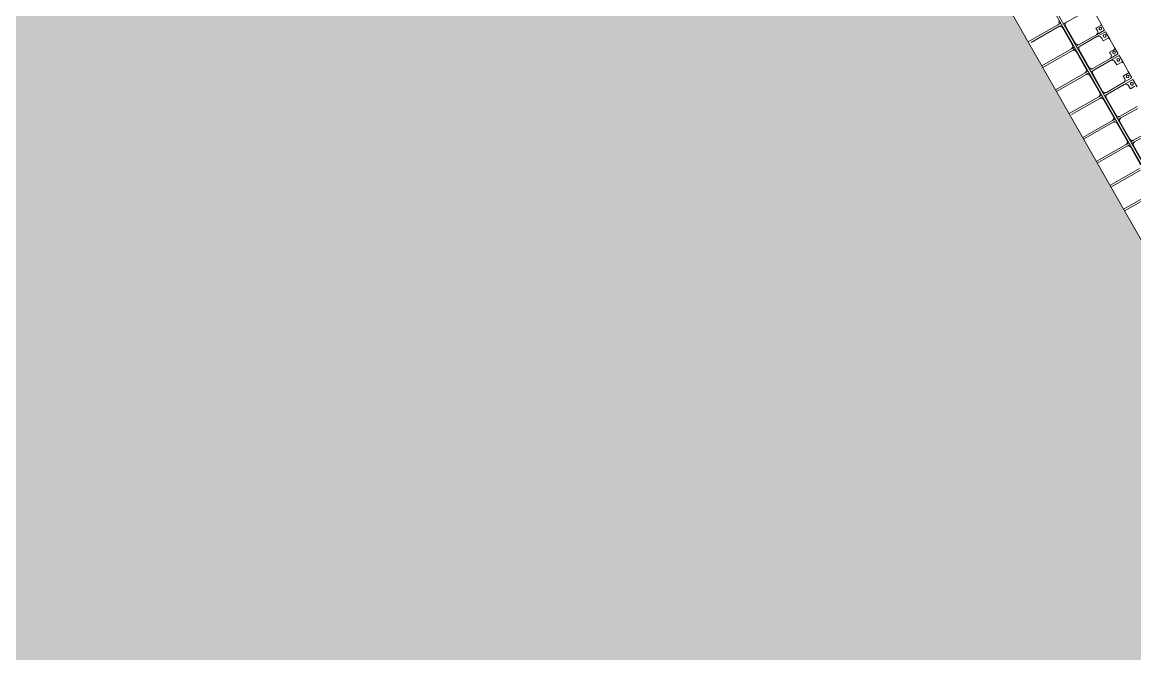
# Model space of a CAD drawing. Header units: millimetres. Extents: x -861324 to 439029, y -308065 to 694685.
# Drawn here: x -151239 to -131041, y 32703 to 44172 of the extents above; entities that cross this region are included whole.
import ezdxf

# ---------------------------------------------------------------- set-up
doc = ezdxf.new("R2010")
doc.units = ezdxf.units.MM
for name, color, linetype, lineweight in [('A-DETL-GENF', 92, 'Continuous', 9), ('A-DETL-THIN', 151, 'Continuous', 9), ('A-GENM', 13, 'Continuous', 9), ('C-TOPO-MINR', 7, 'Continuous', 9), ('S-BEAM', 12, 'Continuous', 9)]:
    doc.layers.add(name, color=color, linetype=linetype, lineweight=lineweight)

# ---------------------------------------------------------------- blocks, each defined once
blk = doc.blocks.new('Dải phao đi lại kèm đỡ invester - DẢI PHAO ĐI LẠI-15551-BỐ TRÍ BÈ PIN HỒ BẢN MÒNG')
at = {"layer": 'A-GENM', "color": 7}
for p, q in [((36588, 1312), (36412, 1312)), ((36618, 1190), (36618, 1282)), ((36882, 1282), (36882, 1190)), ((37088, 1312), (36912, 1312)), ((37118, 1190), (37118, 1282)), ((37382, 1282), (37382, 1190)), ((37588, 1312), (37412, 1312)), ((37618, 1190), (37618, 1282)), ((37882, 1282), (37882, 1190)), ((36258, 1130), (36258, 780)), ((36673, 1190), (36618, 1190)), ((36723, 780), (36723, 1140)), ((36758, 1130), (36758, 780)), ((36882, 1190), (36818, 1190)), ((37173, 1190), (37118, 1190)), ((37223, 780), (37223, 1140)), ((37258, 1130), (37258, 780)), ((37382, 1190), (37318, 1190)), ((37673, 1190), (37618, 1190)), ((37723, 780), (37723, 1140)), ((37758, 1130), (37758, 780)), ((37882, 1190), (37818, 1190)), ((38223, 780), (38223, 1140)), ((38258, 1130), (38258, 780)), ((38723, 780), (38723, 1140)), ((38758, 1130), (38758, 780)), ((36223, 681), (36223, 620)), ((36223, 0), (36223, 620)), ((36258, 721), (36258, 780)), ((36258, 620), (36258, 681)), ((36258, 620), (36258, 41)), ((36308, 730), (36673, 730)), ((36673, 670), (36308, 670)), ((36723, 780), (36723, 721)), ((36723, 681), (36723, 620)), ((36723, 0), (36723, 620)), ((36758, 721), (36758, 780)), ((36758, 620), (36758, 681)), ((36758, 620), (36758, 0)), ((36808, 730), (37173, 730)), ((37173, 670), (36808, 670)), ((37223, 780), (37223, 721)), ((37223, 681), (37223, 620)), ((37223, 0), (37223, 620)), ((37258, 721), (37258, 780)), ((37258, 620), (37258, 681)), ((37258, 620), (37258, 0)), ((37308, 730), (37673, 730)), ((37673, 670), (37308, 670)), ((37723, 780), (37723, 721)), ((37723, 681), (37723, 620)), ((37723, 0), (37723, 620)), ((37758, 721), (37758, 780)), ((37758, 620), (37758, 681)), ((37758, 620), (37758, 31)), ((37808, 730), (38173, 730)), ((38173, 670), (37808, 670)), ((38223, 780), (38223, 721)), ((38223, 681), (38223, 620)), ((38223, 0), (38223, 620)), ((38258, 721), (38258, 780)), ((38258, 620), (38258, 681)), ((38258, 620), (38258, 0)), ((38308, 730), (38673, 730)), ((38673, 670), (38308, 670)), ((38723, 780), (38723, 721)), ((38723, 681), (38723, 620)), ((38723, 0), (38723, 620)), ((38758, 721), (38758, 780)), ((38758, 620), (38758, 681)), ((38758, 620), (38758, 0)), ((38808, 730), (39173, 730)), ((39173, 670), (38808, 670)), ((39223, 0), (39223, 620)), ((39258, 620), (39258, 0)), ((39723, 0), (39723, 620)), ((39758, 620), (39758, 0))]:
    blk.add_line(p, q, dxfattribs=at)
at = {"layer": 'A-GENM', "color": 9}
for p, q in [((36588, 1312), (36723, 1312)), ((36723, 1312), (36588, 1312)), ((36618, 1282), (36618, 1190)), ((36618, 1282), (36618, 1190)), ((36618, 1190), (36618, 1282)), ((36723, 1312), (36723, 1140)), ((36723, 1140), (36723, 1312)), ((36758, 1312), (36912, 1312)), ((36758, 1130), (36758, 1312)), ((36758, 1312), (36758, 1130)), ((36912, 1312), (36758, 1312)), ((36882, 1190), (36882, 1282)), ((36882, 1190), (36882, 1282)), ((36882, 1282), (36882, 1190)), ((37088, 1312), (37223, 1312)), ((37223, 1312), (37088, 1312)), ((37118, 1282), (37118, 1190)), ((37118, 1282), (37118, 1190)), ((37118, 1190), (37118, 1282)), ((37223, 1312), (37223, 1140)), ((37223, 1140), (37223, 1312)), ((37258, 1312), (37412, 1312)), ((37258, 1130), (37258, 1312)), ((37258, 1312), (37258, 1130)), ((37412, 1312), (37258, 1312)), ((37382, 1190), (37382, 1282)), ((37382, 1190), (37382, 1282)), ((37382, 1282), (37382, 1190)), ((37588, 1312), (37723, 1312)), ((37723, 1312), (37588, 1312)), ((37618, 1282), (37618, 1190)), ((37618, 1282), (37618, 1190)), ((37618, 1190), (37618, 1282)), ((37723, 1312), (37723, 1140)), ((37723, 1140), (37723, 1312)), ((37758, 1312), (37912, 1312)), ((37758, 1130), (37758, 1312)), ((37758, 1312), (37758, 1130)), ((37912, 1312), (37758, 1312)), ((37882, 1190), (37882, 1282)), ((37882, 1190), (37882, 1282)), ((37882, 1282), (37882, 1190)), ((36618, 1190), (36673, 1190)), ((36618, 1190), (36673, 1190)), ((36673, 1190), (36618, 1190)), ((36818, 1190), (36882, 1190)), ((36818, 1190), (36882, 1190)), ((36882, 1190), (36818, 1190)), ((37118, 1190), (37173, 1190)), ((37118, 1190), (37173, 1190)), ((37173, 1190), (37118, 1190)), ((37318, 1190), (37382, 1190)), ((37318, 1190), (37382, 1190)), ((37382, 1190), (37318, 1190)), ((37618, 1190), (37673, 1190)), ((37618, 1190), (37673, 1190)), ((37673, 1190), (37618, 1190)), ((37818, 1190), (37882, 1190)), ((37818, 1190), (37882, 1190)), ((37882, 1190), (37818, 1190)), ((36223, 681), (36223, 620)), ((36258, 721), (36258, 780)), ((36258, 620), (36258, 681)), ((36723, 780), (36723, 721)), ((36723, 681), (36723, 620)), ((36758, 721), (36758, 780)), ((36758, 620), (36758, 681)), ((37223, 780), (37223, 721)), ((37223, 681), (37223, 620)), ((37258, 721), (37258, 780)), ((37258, 620), (37258, 681)), ((37723, 780), (37723, 721)), ((37723, 681), (37723, 620)), ((37758, 721), (37758, 780)), ((37758, 620), (37758, 681)), ((38223, 780), (38223, 721)), ((38223, 681), (38223, 620)), ((38258, 721), (38258, 780)), ((38258, 620), (38258, 681)), ((38723, 780), (38723, 721)), ((38723, 681), (38723, 620)), ((38758, 721), (38758, 780)), ((38758, 620), (38758, 681))]:
    blk.add_line(p, q, dxfattribs=at)
at = {"layer": 'A-GENM', "color": 7}
for centre, radius, start, end in [((36588, 1282), 30, 360, 90), ((36912, 1282), 30, 90, 180), ((37088, 1282), 30, 360, 90), ((37412, 1282), 30, 90, 180), ((37588, 1282), 30, 360, 90), ((36673, 1140), 50, 0, 90), ((36818, 1130), 60, 90, 180), ((37173, 1140), 50, 0, 90), ((37318, 1130), 60, 90, 180), ((37673, 1140), 50, 0, 90), ((37818, 1130), 60, 90, 180), ((36173, 620), 50, 360, 90), ((36173, 620), 50, 30, 90), ((36308, 780), 50, 180, 270), ((36308, 620), 50, 90, 180), ((36308, 620), 50, 120, 180), ((36308, 780), 50, 210, 270), ((36673, 780), 50, 270, 0), ((36673, 620), 50, 360, 90), ((36673, 620), 50, 30, 90), ((36673, 780), 50, 300, 0), ((36808, 780), 50, 180, 270), ((36808, 620), 50, 90, 180), ((36808, 620), 50, 120, 180), ((36808, 780), 50, 210, 270), ((37173, 780), 50, 270, 0), ((37173, 620), 50, 360, 90), ((37173, 620), 50, 30, 90), ((37173, 780), 50, 300, 0), ((37308, 780), 50, 180, 270), ((37308, 620), 50, 90, 180), ((37308, 620), 50, 120, 180), ((37308, 780), 50, 210, 270), ((37673, 780), 50, 270, 0), ((37673, 620), 50, 360, 90), ((37673, 620), 50, 30, 90), ((37673, 780), 50, 300, 0), ((37808, 780), 50, 180, 270), ((37808, 620), 50, 90, 180), ((37808, 620), 50, 120, 180), ((37808, 780), 50, 210, 270), ((38173, 780), 50, 270, 0), ((38173, 620), 50, 360, 90), ((38173, 620), 50, 30, 90), ((38173, 780), 50, 300, 0), ((38308, 780), 50, 180, 270), ((38308, 620), 50, 90, 180), ((38308, 620), 50, 120, 180), ((38308, 780), 50, 210, 270), ((38673, 780), 50, 270, 0), ((38673, 620), 50, 360, 90), ((38673, 620), 50, 30, 90), ((38673, 780), 50, 300, 0), ((38808, 780), 50, 180, 270), ((38808, 620), 50, 90, 180), ((38808, 620), 50, 120, 180), ((38808, 780), 50, 210, 270)]:
    blk.add_arc(centre, radius, start, end, dxfattribs=at)
at = {"layer": 'A-GENM', "color": 9}
for centre, radius, start, end in [((36588, 1282), 30, 0, 90), ((36588, 1282), 30, 360, 90), ((36588, 1282), 30, 360, 90), ((36662, 1259), 25, 90, 270), ((36662, 1259), 25, 90, 270), ((36662, 1259), 25, 270, 90), ((36662, 1259), 25, 270, 90), ((36817, 1259), 25, 90, 270), ((36817, 1259), 25, 90, 270), ((36817, 1259), 25, 270, 90), ((36817, 1259), 25, 270, 90), ((36912, 1282), 30, 90, 180), ((36912, 1282), 30, 90, 180), ((36912, 1282), 30, 90, 180), ((37088, 1282), 30, 0, 90), ((37088, 1282), 30, 360, 90), ((37088, 1282), 30, 360, 90), ((37162, 1259), 25, 90, 270), ((37162, 1259), 25, 90, 270), ((37162, 1259), 25, 270, 90), ((37162, 1259), 25, 270, 90), ((37317, 1259), 25, 90, 270), ((37317, 1259), 25, 90, 270), ((37317, 1259), 25, 270, 90), ((37317, 1259), 25, 270, 90), ((37412, 1282), 30, 90, 180), ((37412, 1282), 30, 90, 180), ((37412, 1282), 30, 90, 180), ((37588, 1282), 30, 0, 90), ((37588, 1282), 30, 360, 90), ((37588, 1282), 30, 360, 90), ((37662, 1259), 25, 90, 270), ((37662, 1259), 25, 90, 270), ((37662, 1259), 25, 270, 90), ((37662, 1259), 25, 270, 90), ((37817, 1259), 25, 90, 270), ((37817, 1259), 25, 90, 270), ((37817, 1259), 25, 270, 90), ((37817, 1259), 25, 270, 90), ((36673, 1140), 50, 0, 90), ((36673, 1140), 50, 0, 90), ((36673, 1140), 50, 0, 90), ((36818, 1130), 60, 90, 180), ((36818, 1130), 60, 90, 180), ((36818, 1130), 60, 90, 180), ((37173, 1140), 50, 0, 90), ((37173, 1140), 50, 0, 90), ((37173, 1140), 50, 0, 90), ((37318, 1130), 60, 90, 180), ((37318, 1130), 60, 90, 180), ((37318, 1130), 60, 90, 180), ((37673, 1140), 50, 0, 90), ((37673, 1140), 50, 0, 90), ((37673, 1140), 50, 0, 90), ((37818, 1130), 60, 90, 180), ((37818, 1130), 60, 90, 180), ((37818, 1130), 60, 90, 180)]:
    blk.add_arc(centre, radius, start, end, dxfattribs=at)
blk = doc.blocks.new('Dầm C52 - Dầm C52-18760-BỐ TRÍ BÈ PIN HỒ BẢN MÒNG')
at = {"layer": 'S-BEAM', "color": 7}
for p, q in [((-74474.317946, 20), (74474.317946, 20)), ((74474.317946, -20), (-74474.317946, -20))]:
    blk.add_line(p, q, dxfattribs=at)
blk = doc.blocks.new('HOBANMONG_BEPIN 5_rvt-1-BỐ TRÍ BÈ PIN HỒ BẢN MÒNG')
at = {"layer": 'A-GENM', "lineweight": 9, "rotation": 299.6620124026263}
blk.add_blockref('Dải phao đi lại kèm đỡ invester - DẢI PHAO ĐI LẠI-15551-BỐ TRÍ BÈ PIN HỒ BẢN MÒNG', (-150902, 75292), dxfattribs=at)
at = {"layer": 'S-BEAM', "lineweight": 9, "rotation": 119.6620124026264}
blk.add_blockref('Dầm C52 - Dầm C52-18760-BỐ TRÍ BÈ PIN HỒ BẢN MÒNG', (-113659, 11314), dxfattribs=at)

msp = doc.modelspace()

# ---------------------------------------------------------------- hatches: boundary and pattern name
at = {"layer": 'A-DETL-GENF'}
msp.add_hatch(color=8, dxfattribs=at).paths.add_polyline_path([(-173162, -107703), (-77660, -53314), (-150902, 75292), (-214161, 39265), (-192387, 1031), (-224629, -17331), (-174040, -106161)])

# ---------------------------------------------------------------- linework, layer by layer
at = {"layer": 'A-DETL-THIN'}
msp.add_line((-77660, -53314), (-150902, 75292), dxfattribs=at)
at = {"layer": 'C-TOPO-MINR'}
msp.add_line((-132098, 43643), (-132182, 43715), dxfattribs=at)

# ---------------------------------------------------------------- block references
at = {"lineweight": 5}
msp.add_blockref('HOBANMONG_BEPIN 5_rvt-1-BỐ TRÍ BÈ PIN HỒ BẢN MÒNG', (0, 0), dxfattribs=at)

doc.saveas('drawing.dxf')
